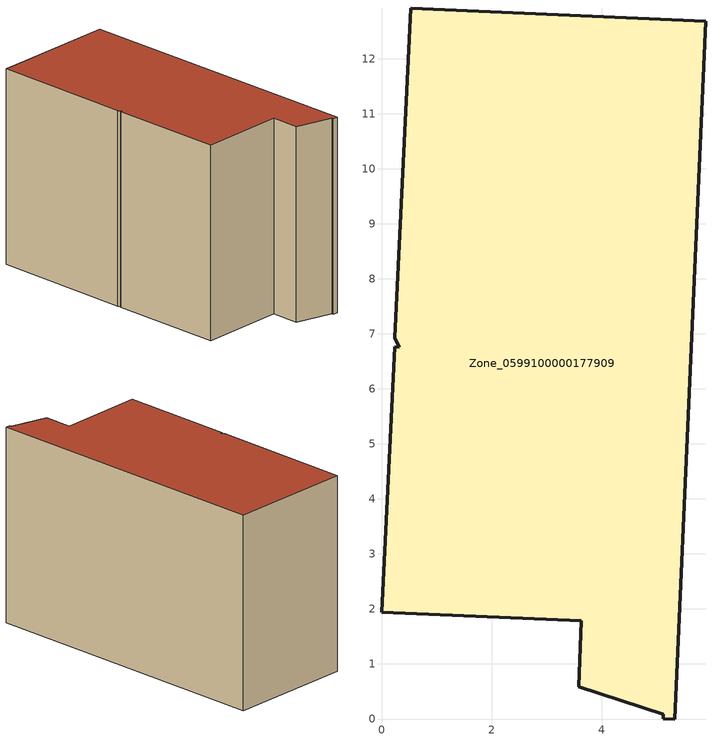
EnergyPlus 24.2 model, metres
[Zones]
Zone_0599100000177909
 floor ground (C_G): 0.32,6.76 0.24,6.93 0.53,12.93 5.89,12.69 5.33,0 5.12,0.01 5.12,0.09 3.58,0.59 3.63,1.79 0,1.94 0.23,6.76 z1.55
 wall outside (C_F): 3.58,0.59 5.12,0.09 5.12,0.01 5.33,0 5.89,12.69 0.53,12.93 0.24,6.93 0.32,6.76 0.23,6.76 0,1.94 3.63,1.79 3.58,0.59 z1.55:9.88
 roof outside (C_R): 0.32,6.76 0.23,6.76 0,1.94 3.63,1.79 3.58,0.59 5.12,0.09 5.12,0.01 5.33,0 5.89,12.69 0.53,12.93 0.24,6.93 z9.88
[BUILDING]
Pand.0599100000177909: North Axis=0; Terrain=City; Loads Convergence Tolerance Value=0.04; Temperature Convergence Tolerance Value=0.4; Solar Distribution=FullExterior; Maximum Number of Warmup Days=25; Minimum Number of Warmup Days=1
[Site:Location]
Rotterdam.The.Hague.AP_ZH_NLD Design_Conditions: Latitude=51.96; Longitude=4.45; Time Zone=1; Elevation=-4.5
[SITE:GROUNDTEMPERATURE:BUILDINGSURFACE]
18, 18, 18, 18, 18, 18, 18, 18, 18, 18, 18, 18
[MATERIAL] Thermal Absorptance=0.9; Solar Absorptance=0.7; Visible Absorptance=0.7
Name | Roughness | Thickness | Conductivity | Density | Specific Heat
G.TC.1975-1991 | MediumSmooth | 0.15 | 0.288461 | 540 | 1210
F.TC.1975-1991 | Rough | 0.3 | 0.230769 | 1920 | 840
R.TC.1975-1991 | MediumRough | 0.2 | 0.153846 | 1500 | 1000
[CONSTRUCTION]
C_G: G.TC.1975-1991
C_F: F.TC.1975-1991
C_R: R.TC.1975-1991
[ZONE]
Zone_0599100000177909: Type=1; Multiplier=1; Ceiling Height=Autocalculate; Volume=Autocalculate; Floor Area=autocalculate; Part of Total Floor Area=Yes
[ZONEINFILTRATION:DESIGNFLOWRATE]
Infil_Zone_0599100000177909: Zone or ZoneList or Space or SpaceList=Zone_0599100000177909; Schedule=AlwaysOn; Design Flow Rate Calculation Method=Flow/Area; Flow Rate per Floor Area=0.003; Constant Term Coefficient=1; Temperature Term Coefficient=0; Velocity Term Coefficient=0; Velocity Squared Term Coefficient=0
[HVACTEMPLATE:ZONE:IDEALLOADSAIRSYSTEM]
Zone_0599100000177909: Maximum Heating Supply Air Temperature=50; Minimum Cooling Supply Air Temperature=13; Maximum Heating Supply Air Humidity Ratio=0.0156; Minimum Cooling Supply Air Humidity Ratio=0.0077; Heating Limit=NoLimit; Cooling Limit=NoLimit; Dehumidification Control Type=ConstantSensibleHeatRatio; Cooling Sensible Heat Ratio=0.7; Dehumidification Setpoint=60; Humidification Control Type=None; Humidification Setpoint=30; Outdoor Air Method=None; Outdoor Air Flow Rate per Person=0.00944; Outdoor Air Flow Rate per Zone Floor Area=0; Outdoor Air Flow Rate per Zone=0; Demand Controlled Ventilation Type=None; Outdoor Air Economizer Type=NoEconomizer; Heat Recovery Type=None; Sensible Heat Recovery Effectiveness=0.7; Latent Heat Recovery Effectiveness=0.65
[ZONECONTROL:THERMOSTAT]
ThermostatControl_Zone_0599100000177909: Zone or ZoneList=Zone_0599100000177909; Control Type Schedule=DualSetpointControlType; Control 1=Thermostat_Zone_0599100000177909; Temperature Difference Between Cutout And Setpoint=0
[THERMOSTATSETPOINT:DUALSETPOINT]
Thermostat_Zone_0599100000177909: Heating Setpoint Temperature Schedule=HeatingSetpoint_Zone_0599100000177909; Cooling Setpoint Temperature Schedule=CoolingSetpoint_Zone_0599100000177909
[SCHEDULE:COMPACT]
HeatingSetpoint_Zone_0599100000177909: Through: 12/31, For: AllDays, Until: 24:00, 21
CoolingSetpoint_Zone_0599100000177909: Through: 12/31, For: AllDays, Until: 24:00, 24
DualSetpointControlType: Through: 12/31, For: AllDays, Until: 24:00, 4
AlwaysOn: Through: 12/31, For: AllDays, Until: 24:00, 1
